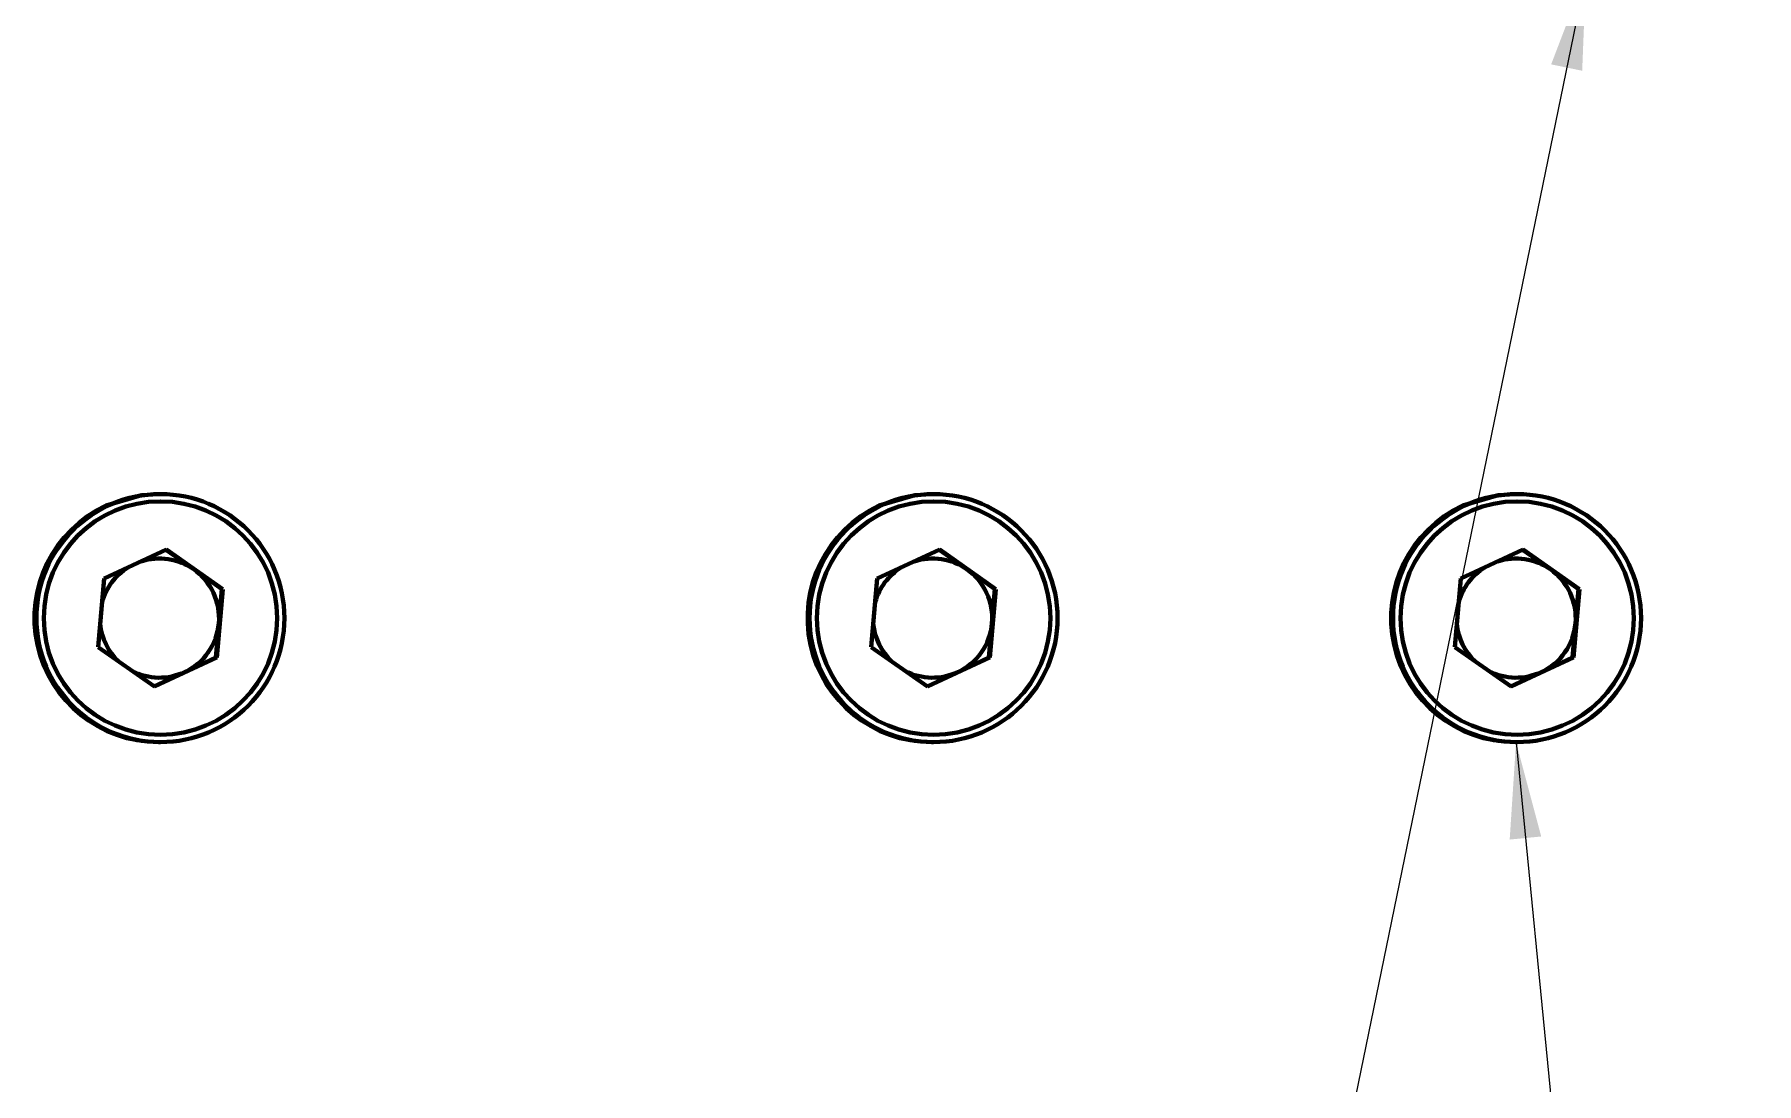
# Model space of a CAD drawing. Header units: millimetres. Extents: x -419 to 9215, y 1224 to 3301.
# Drawn here: x -87.1 to -28, y 2989.6 to 3025.6 of the extents above; entities that cross this region are included whole.
import ezdxf

# ---------------------------------------------------------------- set-up
doc = ezdxf.new("R2010")
doc.units = ezdxf.units.MM
doc.layers.add('Net 0.35', color=20, linetype='Continuous', lineweight=35)
doc.layers.add('Net 0.7', color=7, linetype='Continuous', lineweight=70)
doc.styles.get("Standard").update_dxf_attribs({"font": 'arial.ttf'})
doc.dimstyles.new('SLDDIMSTYLE0', dxfattribs={"dimtxt": 0.18, "dimasz": 3.302, "dimexe": 0, "dimexo": 0.0625, "dimgap": 0, "dimtad": 0, "dimtih": 1, "dimtoh": 1, "dimdec": 0, "dimrnd": 1e-09, "dimzin": 0, "dimdsep": 46, "dimtxsty": 'Standard', "dimsah": 1, "dimcen": 0.09, "dimadec": 0, "dimazin": 0, "dimtfac": 3.302, "dimtdec": 0, "dimtofl": 0, "dimtmove": 0, "dimatfit": 3, "dimfxl": 1, "dimfrac": 2, "dimtolj": 1, "dimtzin": 0, "dimarcsym": 0})

msp = doc.modelspace()

# ---------------------------------------------------------------- linework, layer by layer
at = {"layer": 'Net 0.7', "color": 7, "linetype": 'Continuous', "lineweight": 70}
for p, q in [((-82.752, 3009.844), (-82.818, 3009.844)), ((-56.255, 3009.844), (-56.321, 3009.844)), ((-36.257, 3009.844), (-36.323, 3009.844)), ((-82.541, 3007.943), (-84.679, 3006.949)), ((-82.562, 3007.933), (-81.611, 3007.266)), ((-82.541, 3007.943), (-80.611, 3006.588)), ((-56.043, 3007.943), (-58.181, 3006.949)), ((-56.064, 3007.933), (-55.113, 3007.266)), ((-56.043, 3007.943), (-54.114, 3006.588)), ((-36.045, 3007.943), (-38.183, 3006.949)), ((-36.066, 3007.933), (-35.115, 3007.266)), ((-36.045, 3007.943), (-34.116, 3006.588)), ((-81.611, 3007.266), (-80.646, 3006.588)), ((-55.113, 3007.266), (-54.148, 3006.588)), ((-35.115, 3007.266), (-34.15, 3006.588)), ((-84.887, 3004.6), (-84.679, 3006.949)), ((-80.611, 3006.588), (-80.819, 3004.24)), ((-80.646, 3006.588), (-80.75, 3005.414)), ((-80.646, 3006.588), (-80.611, 3006.588)), ((-58.389, 3004.6), (-58.181, 3006.949)), ((-54.114, 3006.588), (-54.322, 3004.24)), ((-54.148, 3006.588), (-54.252, 3005.414)), ((-54.148, 3006.588), (-54.114, 3006.588)), ((-38.391, 3004.6), (-38.183, 3006.949)), ((-34.116, 3006.588), (-34.324, 3004.24)), ((-34.15, 3006.588), (-34.254, 3005.414)), ((-34.15, 3006.588), (-34.116, 3006.588)), ((-80.75, 3005.414), (-80.854, 3004.24)), ((-54.252, 3005.414), (-54.356, 3004.24)), ((-34.254, 3005.414), (-34.358, 3004.24)), ((-84.887, 3004.6), (-82.957, 3003.245)), ((-82.957, 3003.245), (-80.819, 3004.24)), ((-81.923, 3003.743), (-80.854, 3004.24)), ((-80.854, 3004.24), (-80.819, 3004.24)), ((-58.389, 3004.6), (-56.46, 3003.245)), ((-56.46, 3003.245), (-54.322, 3004.24)), ((-55.425, 3003.743), (-54.356, 3004.24)), ((-54.356, 3004.24), (-54.322, 3004.24)), ((-38.391, 3004.6), (-36.461, 3003.245)), ((-36.461, 3003.245), (-34.324, 3004.24)), ((-35.427, 3003.743), (-34.358, 3004.24)), ((-34.358, 3004.24), (-34.324, 3004.24)), ((-82.971, 3003.255), (-81.923, 3003.743)), ((-56.473, 3003.255), (-55.425, 3003.743)), ((-36.475, 3003.255), (-35.427, 3003.743)), ((-82.818, 3001.344), (-82.752, 3001.344)), ((-56.321, 3001.344), (-56.255, 3001.344)), ((-36.323, 3001.344), (-36.257, 3001.344))]:
    msp.add_line(p, q, dxfattribs=at)
at = {"layer": 'Net 0.7', "color": 7, "linetype": 'Continuous', "lineweight": 70, "flags": 128}
for points in [[(-82.818, 3009.844), (-83.394, 3009.805), (-84.61, 3009.448)], [(-56.321, 3009.844), (-56.897, 3009.805), (-58.112, 3009.448)], [(-36.323, 3009.844), (-36.899, 3009.805), (-38.114, 3009.448)]]:
    msp.add_lwpolyline(points, dxfattribs=at)
at = {"layer": 'Net 0.7', "color": 7, "linetype": 'Continuous', "lineweight": 70}
for centre, radius in [((-82.752, 3005.594), 4.25), ((-82.749, 3005.594), 4), ((-56.255, 3005.594), 4.25), ((-56.251, 3005.594), 4), ((-36.257, 3005.594), 4.25), ((-36.253, 3005.594), 4)]:
    msp.add_circle(centre, radius, dxfattribs=at)
for centre, radius, start, end in [((-82.818, 3005.594), 4.25, 114.93836, 269.99547), ((-56.32, 3005.594), 4.25, 114.93836, 269.99547), ((-36.322, 3005.594), 4.25, 114.93836, 269.99547), ((-82.783, 3005.594), 2.042, 121.79788, 164.38755), ((-82.784, 3005.595), 2.042, 54.93301, 108.07921), ((-82.784, 3005.594), 2.042, 354.93578, 54.93231), ((-56.286, 3005.594), 2.042, 121.79788, 164.38755), ((-56.286, 3005.595), 2.042, 54.93301, 108.07921), ((-56.286, 3005.594), 2.042, 354.93578, 54.93231), ((-36.288, 3005.594), 2.042, 121.79788, 164.38755), ((-36.288, 3005.595), 2.042, 54.93301, 108.07921), ((-36.288, 3005.594), 2.042, 354.93578, 54.93231), ((-82.783, 3005.594), 2.042, 185.48581, 226.92506), ((-82.784, 3005.594), 2.042, 294.93966, 354.93783), ((-56.286, 3005.594), 2.042, 185.48581, 226.92506), ((-56.286, 3005.594), 2.042, 294.93966, 354.93783), ((-36.288, 3005.594), 2.042, 185.48581, 226.92506), ((-36.288, 3005.594), 2.042, 294.93966, 354.93783), ((-82.784, 3005.594), 2.042, 242.94141, 294.93841), ((-56.286, 3005.594), 2.042, 242.94141, 294.93841), ((-36.288, 3005.594), 2.042, 242.94141, 294.93841)]:
    msp.add_arc(centre, radius, start, end, dxfattribs=at)

# ---------------------------------------------------------------- leaders
at = {"layer": 'Net 0.35', "lineweight": 35}
for points in [[(-33.891, 3027.694), (-64.083, 2880.7)], [(-36.29, 3001.344), (-24.468, 2880.7)]]:
    msp.add_leader(points, dimstyle='SLDDIMSTYLE0', dxfattribs=at)

doc.saveas('drawing.dxf')
